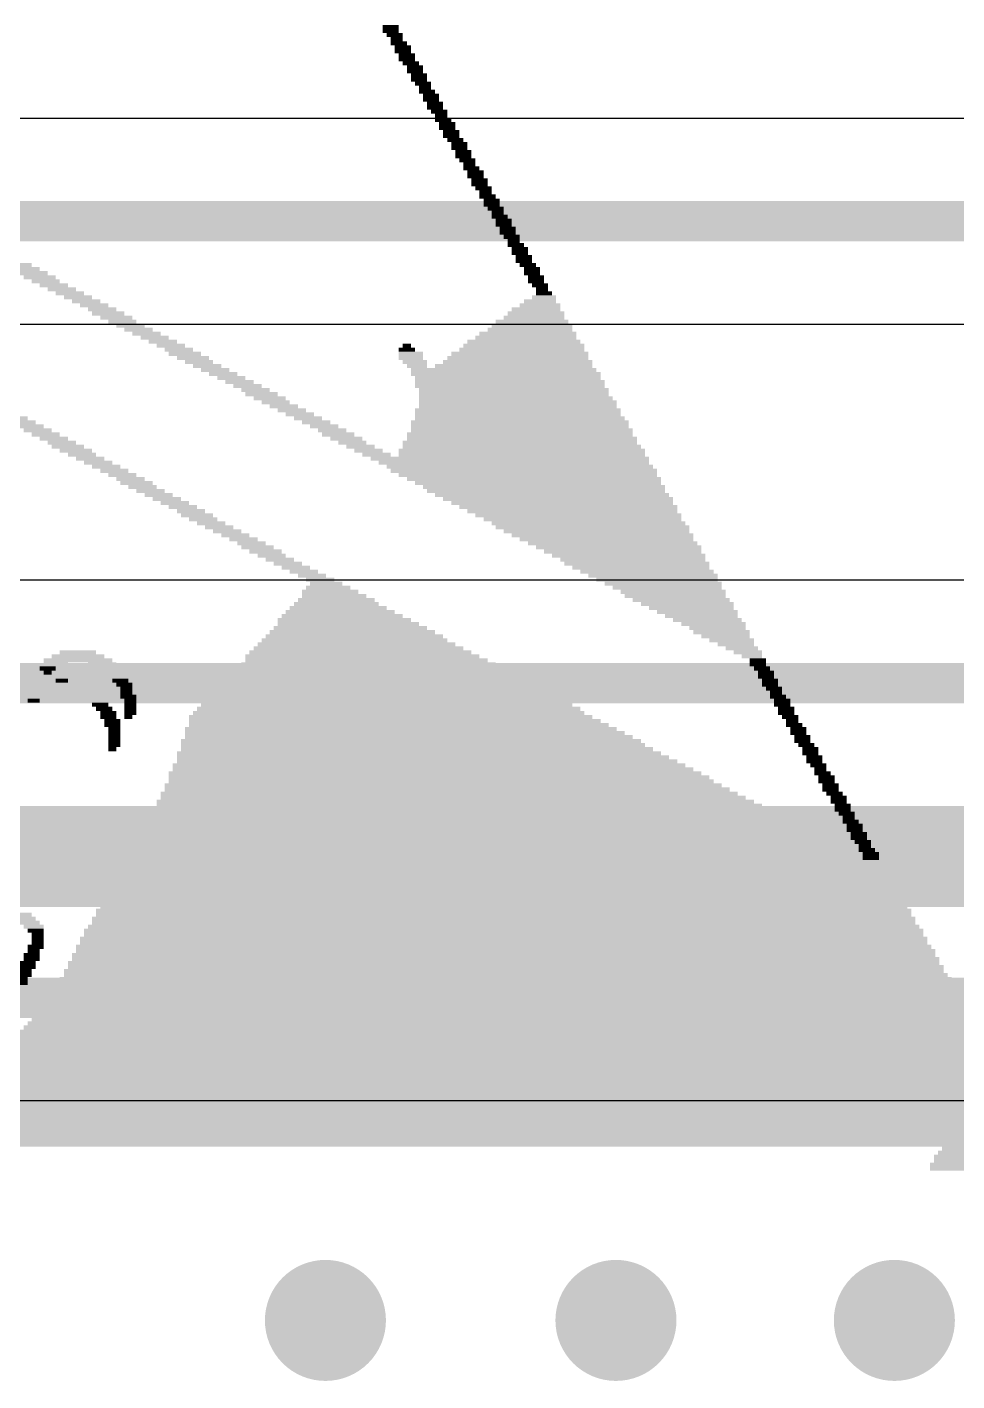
# Model space of a CAD drawing. Extents: x 8 to 204, y 9 to 177.
# Drawn here: x 64.39 to 70.24, y 43.43 to 51.96 of the extents above; entities that cross this region are included whole.
import ezdxf

# ---------------------------------------------------------------- set-up
doc = ezdxf.new("R2010")
doc.units = 0
doc.layers.get('0').update_dxf_attribs({"linetype": 'CONTINUOUS'})
for name, color, linetype in [('BOTTOMLAYER', 5, 'CONTINUOUS'), ('BOTTOMOVERLAY', 54, 'CONTINUOUS'), ('MULTILAYER', 9, 'CONTINUOUS'), ('TOPLAYER', 1, 'CONTINUOUS'), ('TOPOVERLAY', 2, 'CONTINUOUS'), ('VIAHOLELAYER', 16, 'CONTINUOUS')]:
    doc.layers.add(name, color=color, linetype=linetype)

# ---------------------------------------------------------------- blocks, each defined once
blk = doc.blocks.new('ESTATICA_222')
at = {"layer": 'TOPOVERLAY'}
for points in [[(6.3963, -3.7311), (-6.8879, -3.7311), (6.3963, -3.7565), (-6.8879, -3.7565)], [(6.4217, -3.8073), (-6.9387, -3.8073), (6.4217, -3.8327), (-6.9387, -3.8327)], [(6.4471, -3.8327), (-6.9387, -3.8327), (6.4471, -3.8581), (-6.9387, -3.8581)], [(6.3963, -3.7565), (-6.9133, -3.7565), (6.3963, -3.7819), (-6.9133, -3.7819)], [(6.4217, -3.7819), (-6.9133, -3.7819), (6.4217, -3.8073), (-6.9133, -3.8073)], [(6.4979, -3.9089), (-6.9895, -3.9089), (6.4979, -3.9343), (-6.9895, -3.9343)], [(6.4471, -3.8581), (-6.9641, -3.8581), (6.4471, -3.8835), (-6.9641, -3.8835)], [(6.4725, -3.8835), (-6.9641, -3.8835), (6.4725, -3.9089), (-6.9641, -3.9089)], [(6.5233, -3.9851), (-7.0403, -3.9851), (6.5233, -4.0105), (-7.0403, -4.0105)], [(6.4979, -3.9343), (-7.0149, -3.9343), (6.4979, -3.9597), (-7.0149, -3.9597)], [(6.5233, -3.9597), (-7.0149, -3.9597), (6.5233, -3.9851), (-7.0149, -3.9851)], [(6.5233, -4.0105), (-7.0403, -4.0105), (6.5233, -4.0359), (-7.0403, -4.0359)]]:
    blk.add_solid(points, dxfattribs=at)
blk = doc.blocks.new('ESTATICA_B_223')
at = {"layer": 'BOTTOMOVERLAY'}
for points in [[(-7.0403, 4.0105), (6.5233, 4.0105), (-7.0403, 4.0359), (6.5233, 4.0359)], [(-7.0403, 3.9851), (6.5233, 3.9851), (-7.0403, 4.0105), (6.5233, 4.0105)], [(-7.0149, 3.9597), (6.5233, 3.9597), (-7.0149, 3.9851), (6.5233, 3.9851)], [(-7.0149, 3.9343), (6.4979, 3.9343), (-7.0149, 3.9597), (6.4979, 3.9597)], [(-6.9895, 3.9089), (6.4979, 3.9089), (-6.9895, 3.9343), (6.4979, 3.9343)], [(-6.9641, 3.8835), (6.4725, 3.8835), (-6.9641, 3.9089), (6.4725, 3.9089)], [(-6.9641, 3.8581), (6.4471, 3.8581), (-6.9641, 3.8835), (6.4471, 3.8835)], [(-6.9387, 3.8327), (6.4471, 3.8327), (-6.9387, 3.8581), (6.4471, 3.8581)], [(-6.9387, 3.8073), (6.4217, 3.8073), (-6.9387, 3.8327), (6.4217, 3.8327)], [(-6.9133, 3.7819), (6.4217, 3.7819), (-6.9133, 3.8073), (6.4217, 3.8073)], [(-6.9133, 3.7565), (6.3963, 3.7565), (-6.9133, 3.7819), (6.3963, 3.7819)], [(-6.8879, 3.7311), (6.3963, 3.7311), (-6.8879, 3.7565), (6.3963, 3.7565)], [(-6.8625, 3.7057), (6.3709, 3.7057), (-6.8625, 3.7311), (6.3709, 3.7311)], [(-6.8625, 3.6803), (6.3455, 3.6803), (-6.8625, 3.7057), (6.3455, 3.7057)], [(-6.8371, 3.6549), (6.3455, 3.6549), (-6.8371, 3.6803), (6.3455, 3.6803)], [(-6.8371, 3.6295), (6.3201, 3.6295), (-6.8371, 3.6549), (6.3201, 3.6549)], [(-6.8117, 3.6041), (6.3201, 3.6041), (-6.8117, 3.6295), (6.3201, 3.6295)], [(-6.8117, 3.5787), (6.2947, 3.5787), (-6.8117, 3.6041), (6.2947, 3.6041)], [(-6.7863, 3.5533), (6.2947, 3.5533), (-6.7863, 3.5787), (6.2947, 3.5787)], [(-6.7609, 3.5279), (6.2693, 3.5279), (-6.7609, 3.5533), (6.2693, 3.5533)], [(-6.7609, 3.5025), (1.4179, 3.5025), (-6.7609, 3.5279), (1.4179, 3.5279)], [(-6.7355, 3.4771), (1.3925, 3.4771), (-6.7355, 3.5025), (1.3925, 3.5025)], [(-6.7355, 3.4517), (1.3417, 3.4517), (-6.7355, 3.4771), (1.3417, 3.4771)], [(-6.7101, 3.4263), (-0.3347, 3.4263), (-6.7101, 3.4517), (-0.3347, 3.4517)], [(-6.6847, 3.4009), (-0.4109, 3.4009), (-6.6847, 3.4263), (-0.4109, 3.4263)], [(-6.6847, 3.3755), (-0.4617, 3.3755), (-6.6847, 3.4009), (-0.4617, 3.4009)], [(-6.6593, 3.3501), (-0.5125, 3.3501), (-6.6593, 3.3755), (-0.5125, 3.3755)], [(-6.6593, 3.3247), (-0.5633, 3.3247), (-6.6593, 3.3501), (-0.5633, 3.3501)], [(-6.6339, 3.2993), (-0.5887, 3.2993), (-6.6339, 3.3247), (-0.5887, 3.3247)], [(-6.6339, 3.2739), (-0.6141, 3.2739), (-6.6339, 3.2993), (-0.6141, 3.2993)], [(-6.6085, 3.2485), (-0.6395, 3.2485), (-6.6085, 3.2739), (-0.6395, 3.2739)], [(-6.5831, 3.2231), (-0.6649, 3.2231), (-6.5831, 3.2485), (-0.6649, 3.2485)], [(-6.5831, 3.1977), (-0.6903, 3.1977), (-6.5831, 3.2231), (-0.6903, 3.2231)], [(-6.5577, 3.1723), (-0.7157, 3.1723), (-6.5577, 3.1977), (-0.7157, 3.1977)], [(-6.5577, 3.1469), (-0.7411, 3.1469), (-6.5577, 3.1723), (-0.7411, 3.1723)], [(-6.5323, 3.1215), (-0.7411, 3.1215), (-6.5323, 3.1469), (-0.7411, 3.1469)], [(-6.5323, 3.0961), (-0.7665, 3.0961), (-6.5323, 3.1215), (-0.7665, 3.1215)], [(-6.5069, 3.0707), (-0.7919, 3.0707), (-6.5069, 3.0961), (-0.7919, 3.0961)], [(-6.4815, 3.0453), (-0.8173, 3.0453), (-6.4815, 3.0707), (-0.8173, 3.0707)], [(-6.4815, 3.0199), (-0.8173, 3.0199), (-6.4815, 3.0453), (-0.8173, 3.0453)], [(-6.4561, 2.9945), (-0.8427, 2.9945), (-6.4561, 3.0199), (-0.8427, 3.0199)], [(-6.4561, 2.9691), (-0.8427, 2.9691), (-6.4561, 2.9945), (-0.8427, 2.9945)], [(-0.6395, 2.9945), (-0.5379, 2.9945), (-0.6395, 3.0199), (-0.5379, 3.0199)], [(-0.6395, 2.9691), (-0.5379, 2.9691), (-0.6395, 2.9945), (-0.5379, 2.9945)], [(-6.4307, 2.9437), (-0.8681, 2.9437), (-6.4307, 2.9691), (-0.8681, 2.9691)], [(-6.4053, 2.9183), (-0.8681, 2.9183), (-6.4053, 2.9437), (-0.8681, 2.9437)], [(-6.4053, 2.8929), (-0.8935, 2.8929), (-6.4053, 2.9183), (-0.8935, 2.9183)], [(-0.6903, 2.8929), (-0.5887, 2.8929), (-0.6903, 2.9183), (-0.5887, 2.9183)], [(-0.6649, 2.9437), (-0.5633, 2.9437), (-0.6649, 2.9691), (-0.5633, 2.9691)], [(-0.6649, 2.9183), (-0.5887, 2.9183), (-0.6649, 2.9437), (-0.5887, 2.9437)], [(-6.3799, 2.8675), (-0.8935, 2.8675), (-6.3799, 2.8929), (-0.8935, 2.8929)], [(-6.3799, 2.8421), (-0.9189, 2.8421), (-6.3799, 2.8675), (-0.9189, 2.8675)], [(-6.3545, 2.8167), (-0.9189, 2.8167), (-6.3545, 2.8421), (-0.9189, 2.8421)], [(-6.3545, 2.7913), (-0.9443, 2.7913), (-6.3545, 2.8167), (-0.9443, 2.8167)], [(-0.7157, 2.8421), (-0.6141, 2.8421), (-0.7157, 2.8675), (-0.6141, 2.8675)], [(-0.7157, 2.8167), (-0.6141, 2.8167), (-0.7157, 2.8421), (-0.6141, 2.8421)], [(-0.7157, 2.7913), (-0.6395, 2.7913), (-0.7157, 2.8167), (-0.6395, 2.8167)], [(-0.6903, 2.8675), (-0.5887, 2.8675), (-0.6903, 2.8929), (-0.5887, 2.8929)], [(-6.3291, 2.7659), (-0.9443, 2.7659), (-6.3291, 2.7913), (-0.9443, 2.7913)], [(-6.3037, 2.7405), (-0.9697, 2.7405), (-6.3037, 2.7659), (-0.9697, 2.7659)], [(-6.3037, 2.7151), (-0.9697, 2.7151), (-6.3037, 2.7405), (-0.9697, 2.7405)], [(-0.7411, 2.7659), (-0.6395, 2.7659), (-0.7411, 2.7913), (-0.6395, 2.7913)], [(-0.7411, 2.7405), (-0.6649, 2.7405), (-0.7411, 2.7659), (-0.6649, 2.7659)], [(-0.7411, 2.7151), (-0.6649, 2.7151), (-0.7411, 2.7405), (-0.6649, 2.7405)], [(-6.2783, 2.6897), (-0.9951, 2.6897), (-6.2783, 2.7151), (-0.9951, 2.7151)], [(-6.2783, 2.6643), (-0.9951, 2.6643), (-6.2783, 2.6897), (-0.9951, 2.6897)], [(-6.2529, 2.6389), (-1.0205, 2.6389), (-6.2529, 2.6643), (-1.0205, 2.6643)], [(-0.7411, 2.6897), (-0.6649, 2.6897), (-0.7411, 2.7151), (-0.6649, 2.7151)], [(-0.7411, 2.6643), (-0.6395, 2.6643), (-0.7411, 2.6897), (-0.6395, 2.6897)], [(-0.7411, 2.6389), (-0.6141, 2.6389), (-0.7411, 2.6643), (-0.6141, 2.6643)], [(-6.2275, 2.6135), (-1.0459, 2.6135), (-6.2275, 2.6389), (-1.0459, 2.6389)], [(-6.2275, 2.5881), (-1.0459, 2.5881), (-6.2275, 2.6135), (-1.0459, 2.6135)], [(-6.2021, 2.5627), (-1.0713, 2.5627), (-6.2021, 2.5881), (-1.0713, 2.5881)], [(-6.2021, 2.5373), (-1.0713, 2.5373), (-6.2021, 2.5627), (-1.0713, 2.5627)], [(-0.7157, 2.6135), (-0.5887, 2.6135), (-0.7157, 2.6389), (-0.5887, 2.6389)], [(-0.6903, 2.5881), (-0.5379, 2.5881), (-0.6903, 2.6135), (-0.5379, 2.6135)], [(-0.6649, 2.5627), (-0.5125, 2.5627), (-0.6649, 2.5881), (-0.5125, 2.5881)], [(-6.1767, 2.5119), (-1.0967, 2.5119), (-6.1767, 2.5373), (-1.0967, 2.5373)], [(-6.1767, 2.4865), (-1.1221, 2.4865), (-6.1767, 2.5119), (-1.1221, 2.5119)], [(-6.1513, 2.4611), (-1.1221, 2.4611), (-6.1513, 2.4865), (-1.1221, 2.4865)], [(-6.1259, 2.4357), (-1.1475, 2.4357), (-6.1259, 2.4611), (-1.1475, 2.4611)], [(-6.1259, 2.4103), (-1.1475, 2.4103), (-6.1259, 2.4357), (-1.1475, 2.4357)], [(-6.1005, 2.3849), (-1.1729, 2.3849), (-6.1005, 2.4103), (-1.1729, 2.4103)], [(-6.1005, 2.3595), (-1.1983, 2.3595), (-6.1005, 2.3849), (-1.1983, 2.3849)], [(-6.0751, 2.3341), (-1.1983, 2.3341), (-6.0751, 2.3595), (-1.1983, 2.3595)], [(-6.0751, 2.3087), (-1.2237, 2.3087), (-6.0751, 2.3341), (-1.2237, 2.3341)], [(-6.0497, 2.2833), (-1.2237, 2.2833), (-6.0497, 2.3087), (-1.2237, 2.3087)], [(-6.0243, 2.2579), (-1.2491, 2.2579), (-6.0243, 2.2833), (-1.2491, 2.2833)], [(-6.0243, 2.2325), (-1.2745, 2.2325), (-6.0243, 2.2579), (-1.2745, 2.2579)], [(-5.9989, 2.2071), (-5.8973, 2.2071), (-5.9989, 2.2325), (-5.8973, 2.2325)], [(-5.8719, 2.2071), (-1.2745, 2.2071), (-5.8719, 2.2325), (-1.2745, 2.2325)], [(-5.9989, 2.1817), (-5.8973, 2.1817), (-5.9989, 2.2071), (-5.8973, 2.2071)], [(-5.9735, 2.1563), (-5.8719, 2.1563), (-5.9735, 2.1817), (-5.8719, 2.1817)], [(-5.9481, 2.1309), (-5.8719, 2.1309), (-5.9481, 2.1563), (-5.8719, 2.1563)], [(-5.8211, 2.1817), (-1.2999, 2.1817), (-5.8211, 2.2071), (-1.2999, 2.2071)], [(-5.7957, 2.1563), (-1.2999, 2.1563), (-5.7957, 2.1817), (-1.2999, 2.1817)], [(-5.7449, 2.1309), (-1.3253, 2.1309), (-5.7449, 2.1563), (-1.3253, 2.1563)], [(-5.9481, 2.1055), (-5.8465, 2.1055), (-5.9481, 2.1309), (-5.8465, 2.1309)], [(-5.9227, 2.0801), (-5.8211, 2.0801), (-5.9227, 2.1055), (-5.8211, 2.1055)], [(-5.9227, 2.0547), (-5.8211, 2.0547), (-5.9227, 2.0801), (-5.8211, 2.0801)], [(-5.8973, 2.0293), (-5.7957, 2.0293), (-5.8973, 2.0547), (-5.7957, 2.0547)], [(-5.6941, 2.1055), (-1.3253, 2.1055), (-5.6941, 2.1309), (-1.3253, 2.1309)], [(-5.6433, 2.0801), (-1.3507, 2.0801), (-5.6433, 2.1055), (-1.3507, 2.1055)], [(-5.5925, 2.0547), (-1.3507, 2.0547), (-5.5925, 2.0801), (-1.3507, 2.0801)], [(-5.5417, 2.0293), (-1.3761, 2.0293), (-5.5417, 2.0547), (-1.3761, 2.0547)], [(-5.8973, 2.0039), (-5.7957, 2.0039), (-5.8973, 2.0293), (-5.7957, 2.0293)], [(-5.8719, 1.9785), (-5.7703, 1.9785), (-5.8719, 2.0039), (-5.7703, 2.0039)], [(-5.8465, 1.9531), (-5.7703, 1.9531), (-5.8465, 1.9785), (-5.7703, 1.9785)], [(-5.4909, 2.0039), (-1.3761, 2.0039), (-5.4909, 2.0293), (-1.3761, 2.0293)], [(-5.4401, 1.9785), (-1.4015, 1.9785), (-5.4401, 2.0039), (-1.4015, 2.0039)], [(-5.3893, 1.9531), (-1.4015, 1.9531), (-5.3893, 1.9785), (-1.4015, 1.9785)], [(-5.8465, 1.9277), (-5.7449, 1.9277), (-5.8465, 1.9531), (-5.7449, 1.9531)], [(-5.8211, 1.9023), (-5.7195, 1.9023), (-5.8211, 1.9277), (-5.7195, 1.9277)], [(-5.8211, 1.8769), (-5.7195, 1.8769), (-5.8211, 1.9023), (-5.7195, 1.9023)], [(-5.7957, 1.8515), (-5.6941, 1.8515), (-5.7957, 1.8769), (-5.6941, 1.8769)], [(-5.3639, 1.9277), (-1.4269, 1.9277), (-5.3639, 1.9531), (-1.4269, 1.9531)], [(-5.3131, 1.9023), (-1.4269, 1.9023), (-5.3131, 1.9277), (-1.4269, 1.9277)], [(-5.2623, 1.8769), (-1.4523, 1.8769), (-5.2623, 1.9023), (-1.4523, 1.9023)], [(-5.2115, 1.8515), (-1.4523, 1.8515), (-5.2115, 1.8769), (-1.4523, 1.8769)], [(-5.7957, 1.8261), (-5.6941, 1.8261), (-5.7957, 1.8515), (-5.6941, 1.8515)], [(-5.7703, 1.8007), (-5.6687, 1.8007), (-5.7703, 1.8261), (-5.6687, 1.8261)], [(-5.7449, 1.7753), (-5.6433, 1.7753), (-5.7449, 1.8007), (-5.6433, 1.8007)], [(-5.1607, 1.8261), (-1.4777, 1.8261), (-5.1607, 1.8515), (-1.4777, 1.8515)], [(-5.1099, 1.8007), (-1.4777, 1.8007), (-5.1099, 1.8261), (-1.4777, 1.8261)], [(-5.0591, 1.7753), (-1.5031, 1.7753), (-5.0591, 1.8007), (-1.5031, 1.8007)], [(-5.7449, 1.7499), (-5.6433, 1.7499), (-5.7449, 1.7753), (-5.6433, 1.7753)], [(-5.7195, 1.7245), (-5.6179, 1.7245), (-5.7195, 1.7499), (-5.6179, 1.7499)], [(-5.7195, 1.6991), (-5.6179, 1.6991), (-5.7195, 1.7245), (-5.6179, 1.7245)], [(-5.0083, 1.7499), (-1.5031, 1.7499), (-5.0083, 1.7753), (-1.5031, 1.7753)], [(-4.9575, 1.7245), (-1.5285, 1.7245), (-4.9575, 1.7499), (-1.5285, 1.7499)], [(-4.9321, 1.6991), (-1.5285, 1.6991), (-4.9321, 1.7245), (-1.5285, 1.7245)], [(-5.6941, 1.6737), (-5.5925, 1.6737), (-5.6941, 1.6991), (-5.5925, 1.6991)], [(-5.6687, 1.6483), (-5.5925, 1.6483), (-5.6687, 1.6737), (-5.5925, 1.6737)], [(-5.6687, 1.6229), (-5.5671, 1.6229), (-5.6687, 1.6483), (-5.5671, 1.6483)], [(-5.6433, 1.5975), (-5.5417, 1.5975), (-5.6433, 1.6229), (-5.5417, 1.6229)], [(-4.8813, 1.6737), (-1.5285, 1.6737), (-4.8813, 1.6991), (-1.5285, 1.6991)], [(-4.8305, 1.6483), (-1.5539, 1.6483), (-4.8305, 1.6737), (-1.5539, 1.6737)], [(-4.7797, 1.6229), (-1.5539, 1.6229), (-4.7797, 1.6483), (-1.5539, 1.6483)], [(-4.7289, 1.5975), (-1.5793, 1.5975), (-4.7289, 1.6229), (-1.5793, 1.6229)], [(-5.6433, 1.5721), (-5.5417, 1.5721), (-5.6433, 1.5975), (-5.5417, 1.5975)], [(-5.6179, 1.5467), (-5.5163, 1.5467), (-5.6179, 1.5721), (-5.5163, 1.5721)], [(-5.6179, 1.5213), (-5.5163, 1.5213), (-5.6179, 1.5467), (-5.5163, 1.5467)], [(-4.6781, 1.5721), (-1.5793, 1.5721), (-4.6781, 1.5975), (-1.5793, 1.5975)], [(-4.6273, 1.5467), (-1.5793, 1.5467), (-4.6273, 1.5721), (-1.5793, 1.5721)], [(-4.5765, 1.5213), (-1.6047, 1.5213), (-4.5765, 1.5467), (-1.6047, 1.5467)], [(-1.1983, 1.5213), (-1.1475, 1.5213), (-1.1983, 1.5467), (-1.1475, 1.5467)], [(-5.5925, 1.4959), (-5.4909, 1.4959), (-5.5925, 1.5213), (-5.4909, 1.5213)], [(-5.5671, 1.4705), (-5.4655, 1.4705), (-5.5671, 1.4959), (-5.4655, 1.4959)], [(-5.5671, 1.4451), (-5.4655, 1.4451), (-5.5671, 1.4705), (-5.4655, 1.4705)], [(-4.5257, 1.4959), (-1.6047, 1.4959), (-4.5257, 1.5213), (-1.6047, 1.5213)], [(-4.5003, 1.4705), (-1.6047, 1.4705), (-4.5003, 1.4959), (-1.6047, 1.4959)], [(-4.4495, 1.4451), (-1.6301, 1.4451), (-4.4495, 1.4705), (-1.6301, 1.4705)], [(-1.2237, 1.4959), (-1.1475, 1.4959), (-1.2237, 1.5213), (-1.1475, 1.5213)], [(-1.2237, 1.4705), (-1.1475, 1.4705), (-1.2237, 1.4959), (-1.1475, 1.4959)], [(-1.2237, 1.4451), (-1.1475, 1.4451), (-1.2237, 1.4705), (-1.1475, 1.4705)], [(-5.5417, 1.4197), (-5.4401, 1.4197), (-5.5417, 1.4451), (-5.4401, 1.4451)], [(-5.5417, 1.3943), (-5.4401, 1.3943), (-5.5417, 1.4197), (-5.4401, 1.4197)], [(-5.5163, 1.3689), (-5.4147, 1.3689), (-5.5163, 1.3943), (-5.4147, 1.3943)], [(-5.4909, 1.3435), (-5.4147, 1.3435), (-5.4909, 1.3689), (-5.4147, 1.3689)], [(-4.3987, 1.4197), (-1.6301, 1.4197), (-4.3987, 1.4451), (-1.6301, 1.4451)], [(-4.3479, 1.3943), (-1.6301, 1.3943), (-4.3479, 1.4197), (-1.6301, 1.4197)], [(-4.2971, 1.3689), (-1.6555, 1.3689), (-4.2971, 1.3943), (-1.6555, 1.3943)], [(-4.2463, 1.3435), (-1.6555, 1.3435), (-4.2463, 1.3689), (-1.6555, 1.3689)], [(-1.2237, 1.4197), (-1.1475, 1.4197), (-1.2237, 1.4451), (-1.1475, 1.4451)], [(-1.2237, 1.3943), (-1.1475, 1.3943), (-1.2237, 1.4197), (-1.1475, 1.4197)], [(-1.2237, 1.3689), (-1.1221, 1.3689), (-1.2237, 1.3943), (-1.1221, 1.3943)], [(-1.2237, 1.3435), (-1.1221, 1.3435), (-1.2237, 1.3689), (-1.1221, 1.3689)], [(-5.4909, 1.3181), (-5.3893, 1.3181), (-5.4909, 1.3435), (-5.3893, 1.3435)], [(-5.4655, 1.2927), (-5.3639, 1.2927), (-5.4655, 1.3181), (-5.3639, 1.3181)], [(-5.4655, 1.2673), (-5.3639, 1.2673), (-5.4655, 1.2927), (-5.3639, 1.2927)], [(-4.1955, 1.3181), (-1.6555, 1.3181), (-4.1955, 1.3435), (-1.6555, 1.3435)], [(-4.1447, 1.2927), (-1.6809, 1.2927), (-4.1447, 1.3181), (-1.6809, 1.3181)], [(-4.1193, 1.2673), (-1.7063, 1.2673), (-4.1193, 1.2927), (-1.7063, 1.2927)], [(-1.3253, 1.2927), (-1.2491, 1.2927), (-1.3253, 1.3181), (-1.2491, 1.3181)], [(-1.3253, 1.2673), (-1.2491, 1.2673), (-1.3253, 1.2927), (-1.2491, 1.2927)], [(-1.2999, 1.3181), (-1.2491, 1.3181), (-1.2999, 1.3435), (-1.2491, 1.3435)], [(-1.1983, 1.3181), (-1.0967, 1.3181), (-1.1983, 1.3435), (-1.0967, 1.3435)], [(-1.1983, 1.2927), (-1.0967, 1.2927), (-1.1983, 1.3181), (-1.0967, 1.3181)], [(-1.1729, 1.2673), (-1.0713, 1.2673), (-1.1729, 1.2927), (-1.0713, 1.2927)], [(-5.4401, 1.2419), (-5.3385, 1.2419), (-5.4401, 1.2673), (-5.3385, 1.2673)], [(-5.4401, 1.2165), (-5.3385, 1.2165), (-5.4401, 1.2419), (-5.3385, 1.2419)], [(-5.4147, 1.1911), (-5.3131, 1.1911), (-5.4147, 1.2165), (-5.3131, 1.2165)], [(-4.0685, 1.2419), (-1.7317, 1.2419), (-4.0685, 1.2673), (-1.7317, 1.2673)], [(-4.0177, 1.2165), (-1.7571, 1.2165), (-4.0177, 1.2419), (-1.7571, 1.2419)], [(-3.9669, 1.1911), (-1.7825, 1.1911), (-3.9669, 1.2165), (-1.7825, 1.2165)], [(-1.3253, 1.2419), (-1.2491, 1.2419), (-1.3253, 1.2673), (-1.2491, 1.2673)], [(-1.3253, 1.2165), (-1.2491, 1.2165), (-1.3253, 1.2419), (-1.2491, 1.2419)], [(-1.3253, 1.1911), (-1.2237, 1.1911), (-1.3253, 1.2165), (-1.2237, 1.2165)], [(-1.1475, 1.2419), (-1.0459, 1.2419), (-1.1475, 1.2673), (-1.0459, 1.2673)], [(-1.1475, 1.2165), (-0.9951, 1.2165), (-1.1475, 1.2419), (-0.9951, 1.2419)], [(-1.1221, 1.1911), (-0.9697, 1.1911), (-1.1221, 1.2165), (-0.9697, 1.2165)], [(-0.7665, 1.1911), (-0.6395, 1.1911), (-0.7665, 1.2165), (-0.6395, 1.2165)], [(-0.7157, 1.2165), (-0.6395, 1.2165), (-0.7157, 1.2419), (-0.6395, 1.2419)], [(-5.3893, 1.1657), (-5.3131, 1.1657), (-5.3893, 1.1911), (-5.3131, 1.1911)], [(-5.3893, 1.1403), (-5.2877, 1.1403), (-5.3893, 1.1657), (-5.2877, 1.1657)], [(-5.3639, 1.1149), (-5.2623, 1.1149), (-5.3639, 1.1403), (-5.2623, 1.1403)], [(-5.3639, 1.0895), (-5.2623, 1.0895), (-5.3639, 1.1149), (-5.2623, 1.1149)], [(-3.9161, 1.1657), (-1.8079, 1.1657), (-3.9161, 1.1911), (-1.8079, 1.1911)], [(-3.8653, 1.1403), (-1.8333, 1.1403), (-3.8653, 1.1657), (-1.8333, 1.1657)], [(-3.8145, 1.1149), (-1.8587, 1.1149), (-3.8145, 1.1403), (-1.8587, 1.1403)], [(-3.7637, 1.0895), (-1.8841, 1.0895), (-3.7637, 1.1149), (-1.8841, 1.1149)], [(-1.2999, 1.1657), (-1.2237, 1.1657), (-1.2999, 1.1911), (-1.2237, 1.1911)], [(-1.2999, 1.1403), (-1.2237, 1.1403), (-1.2999, 1.1657), (-1.2237, 1.1657)], [(-1.2999, 1.1149), (-1.1983, 1.1149), (-1.2999, 1.1403), (-1.1983, 1.1403)], [(-1.2745, 1.0895), (-1.1729, 1.0895), (-1.2745, 1.1149), (-1.1729, 1.1149)], [(-1.0713, 1.1657), (-0.6395, 1.1657), (-1.0713, 1.1911), (-0.6395, 1.1911)], [(-1.0459, 1.1403), (-0.6649, 1.1403), (-1.0459, 1.1657), (-0.6649, 1.1657)], [(-0.9951, 1.1149), (-0.7157, 1.1149), (-0.9951, 1.1403), (-0.7157, 1.1403)], [(-0.8935, 1.0895), (-0.8173, 1.0895), (-0.8935, 1.1149), (-0.8173, 1.1149)], [(-5.3385, 1.0641), (-5.2369, 1.0641), (-5.3385, 1.0895), (-5.2369, 1.0895)], [(-5.3385, 1.0387), (-5.2369, 1.0387), (-5.3385, 1.0641), (-5.2369, 1.0641)], [(-5.3131, 1.0133), (-5.2115, 1.0133), (-5.3131, 1.0387), (-5.2115, 1.0387)], [(-3.7129, 1.0641), (-1.9095, 1.0641), (-3.7129, 1.0895), (-1.9095, 1.0895)], [(-3.6875, 1.0387), (-1.9349, 1.0387), (-3.6875, 1.0641), (-1.9349, 1.0641)], [(-3.6367, 1.0133), (-1.9603, 1.0133), (-3.6367, 1.0387), (-1.9603, 1.0387)], [(-1.2745, 1.0641), (-1.1475, 1.0641), (-1.2745, 1.0895), (-1.1475, 1.0895)], [(-1.2491, 1.0387), (-1.1221, 1.0387), (-1.2491, 1.0641), (-1.1221, 1.0641)], [(-1.2237, 1.0133), (-1.0967, 1.0133), (-1.2237, 1.0387), (-1.0967, 1.0387)], [(-0.8173, 1.0133), (-0.7157, 1.0133), (-0.8173, 1.0387), (-0.7157, 1.0387)], [(-0.7919, 1.0387), (-0.7411, 1.0387), (-0.7919, 1.0641), (-0.7411, 1.0641)], [(-5.2877, 0.9879), (-5.1861, 0.9879), (-5.2877, 1.0133), (-5.1861, 1.0133)], [(-5.2877, 0.9625), (-5.1861, 0.9625), (-5.2877, 0.9879), (-5.1861, 0.9879)], [(-5.2623, 0.9371), (-5.1353, 0.9371), (-5.2623, 0.9625), (-5.1353, 0.9625)], [(-3.5859, 0.9879), (-1.9857, 0.9879), (-3.5859, 1.0133), (-1.9857, 1.0133)], [(-3.5351, 0.9625), (-2.0111, 0.9625), (-3.5351, 0.9879), (-2.0111, 0.9879)], [(-3.4843, 0.9371), (-2.0111, 0.9371), (-3.4843, 0.9625), (-2.0111, 0.9625)], [(-1.1983, 0.9879), (-1.0205, 0.9879), (-1.1983, 1.0133), (-1.0205, 1.0133)], [(-1.1729, 0.9625), (-0.7411, 0.9625), (-1.1729, 0.9879), (-0.7411, 0.9879)], [(-1.1221, 0.9371), (-0.7919, 0.9371), (-1.1221, 0.9625), (-0.7919, 0.9625)], [(-0.8935, 0.9879), (-0.7411, 0.9879), (-0.8935, 1.0133), (-0.7411, 1.0133)], [(-5.2623, 0.9117), (-5.0845, 0.9117), (-5.2623, 0.9371), (-5.0845, 0.9371)], [(-5.2369, 0.8863), (-5.0337, 0.8863), (-5.2369, 0.9117), (-5.0337, 0.9117)], [(-5.2115, 0.8609), (-4.9829, 0.8609), (-5.2115, 0.8863), (-4.9829, 0.8863)], [(-5.2115, 0.8355), (-4.9321, 0.8355), (-5.2115, 0.8609), (-4.9321, 0.8609)], [(-3.4335, 0.9117), (-2.0365, 0.9117), (-3.4335, 0.9371), (-2.0365, 0.9371)], [(-3.3827, 0.8863), (-2.0619, 0.8863), (-3.3827, 0.9117), (-2.0619, 0.9117)], [(-3.3319, 0.8609), (-2.0873, 0.8609), (-3.3319, 0.8863), (-2.0873, 0.8863)], [(-3.2811, 0.8355), (-2.1127, 0.8355), (-3.2811, 0.8609), (-2.1127, 0.8609)], [(-1.0713, 0.9117), (-0.8427, 0.9117), (-1.0713, 0.9371), (-0.8427, 0.9371)], [(-5.1861, 0.8101), (-4.8813, 0.8101), (-5.1861, 0.8355), (-4.8813, 0.8355)], [(-5.1861, 0.7847), (-4.8305, 0.7847), (-5.1861, 0.8101), (-4.8305, 0.8101)], [(-5.1607, 0.7593), (-4.8051, 0.7593), (-5.1607, 0.7847), (-4.8051, 0.7847)], [(-3.2557, 0.8101), (-2.1381, 0.8101), (-3.2557, 0.8355), (-2.1381, 0.8355)], [(-3.2049, 0.7847), (-2.1635, 0.7847), (-3.2049, 0.8101), (-2.1635, 0.8101)], [(-3.1541, 0.7593), (-2.1889, 0.7593), (-3.1541, 0.7847), (-2.1889, 0.7847)], [(-5.1607, 0.7339), (-4.7543, 0.7339), (-5.1607, 0.7593), (-4.7543, 0.7593)], [(-5.1353, 0.7085), (-4.7035, 0.7085), (-5.1353, 0.7339), (-4.7035, 0.7339)], [(-5.1099, 0.6831), (-4.6527, 0.6831), (-5.1099, 0.7085), (-4.6527, 0.7085)], [(-5.1099, 0.6577), (-4.6019, 0.6577), (-5.1099, 0.6831), (-4.6019, 0.6831)], [(-3.1033, 0.7339), (-2.2143, 0.7339), (-3.1033, 0.7593), (-2.2143, 0.7593)], [(-3.0525, 0.7085), (-2.2143, 0.7085), (-3.0525, 0.7339), (-2.2143, 0.7339)], [(-3.0017, 0.6831), (-2.2397, 0.6831), (-3.0017, 0.7085), (-2.2397, 0.7085)], [(-2.9509, 0.6577), (-2.2651, 0.6577), (-2.9509, 0.6831), (-2.2651, 0.6831)], [(-5.0845, 0.6323), (-4.5511, 0.6323), (-5.0845, 0.6577), (-4.5511, 0.6577)], [(-5.0845, 0.6069), (-4.5003, 0.6069), (-5.0845, 0.6323), (-4.5003, 0.6323)], [(-5.0591, 0.5815), (-4.4495, 0.5815), (-5.0591, 0.6069), (-4.4495, 0.6069)], [(-2.9001, 0.6323), (-2.2905, 0.6323), (-2.9001, 0.6577), (-2.2905, 0.6577)], [(-2.8493, 0.6069), (-2.3159, 0.6069), (-2.8493, 0.6323), (-2.3159, 0.6323)], [(-2.8239, 0.5815), (-2.3413, 0.5815), (-2.8239, 0.6069), (-2.3413, 0.6069)], [(-5.0337, 0.5561), (-4.3987, 0.5561), (-5.0337, 0.5815), (-4.3987, 0.5815)], [(-5.0337, 0.5307), (-4.3733, 0.5307), (-5.0337, 0.5561), (-4.3733, 0.5561)], [(-5.0083, 0.5053), (-4.3225, 0.5053), (-5.0083, 0.5307), (-4.3225, 0.5307)], [(-2.7731, 0.5561), (-2.3667, 0.5561), (-2.7731, 0.5815), (-2.3667, 0.5815)], [(-2.7223, 0.5307), (-2.3667, 0.5307), (-2.7223, 0.5561), (-2.3667, 0.5561)], [(-2.6715, 0.5053), (-2.3921, 0.5053), (-2.6715, 0.5307), (-2.3921, 0.5307)], [(-5.0083, 0.4799), (-4.2717, 0.4799), (-5.0083, 0.5053), (-4.2717, 0.5053)], [(-4.9829, 0.4545), (-4.2209, 0.4545), (-4.9829, 0.4799), (-4.2209, 0.4799)], [(-4.9829, 0.4291), (-4.1701, 0.4291), (-4.9829, 0.4545), (-4.1701, 0.4545)], [(-4.9575, 0.4037), (-4.1193, 0.4037), (-4.9575, 0.4291), (-4.1193, 0.4291)], [(-2.6207, 0.4799), (-2.4175, 0.4799), (-2.6207, 0.5053), (-2.4175, 0.5053)], [(-2.5699, 0.4545), (-2.3921, 0.4545), (-2.5699, 0.4799), (-2.3921, 0.4799)], [(-2.5191, 0.4291), (-2.3413, 0.4291), (-2.5191, 0.4545), (-2.3413, 0.4545)], [(-2.4683, 0.4037), (-2.2905, 0.4037), (-2.4683, 0.4291), (-2.2905, 0.4291)], [(-4.9321, 0.3783), (-4.0685, 0.3783), (-4.9321, 0.4037), (-4.0685, 0.4037)], [(-4.9321, 0.3529), (-4.0177, 0.3529), (-4.9321, 0.3783), (-4.0177, 0.3783)], [(-4.9067, 0.3275), (-3.9923, 0.3275), (-4.9067, 0.3529), (-3.9923, 0.3529)], [(-2.4175, 0.3783), (-2.2397, 0.3783), (-2.4175, 0.4037), (-2.2397, 0.4037)], [(-2.3667, 0.3529), (-2.1889, 0.3529), (-2.3667, 0.3783), (-2.1889, 0.3783)], [(-2.3159, 0.3275), (-2.1381, 0.3275), (-2.3159, 0.3529), (-2.1381, 0.3529)], [(-4.9067, 0.3021), (-3.9415, 0.3021), (-4.9067, 0.3275), (-3.9415, 0.3275)], [(-4.8813, 0.2767), (-3.8907, 0.2767), (-4.8813, 0.3021), (-3.8907, 0.3021)], [(-4.8813, 0.2513), (-3.8399, 0.2513), (-4.8813, 0.2767), (-3.8399, 0.2767)], [(-2.2651, 0.3021), (-2.0873, 0.3021), (-2.2651, 0.3275), (-2.0873, 0.3275)], [(-2.2397, 0.2767), (-2.0365, 0.2767), (-2.2397, 0.3021), (-2.0365, 0.3021)], [(-2.1889, 0.2513), (-1.9857, 0.2513), (-2.1889, 0.2767), (-1.9857, 0.2767)], [(-4.8559, 0.2259), (-3.7891, 0.2259), (-4.8559, 0.2513), (-3.7891, 0.2513)], [(-4.8305, 0.2005), (-3.7383, 0.2005), (-4.8305, 0.2259), (-3.7383, 0.2259)], [(-4.8305, 0.1751), (-3.6875, 0.1751), (-4.8305, 0.2005), (-3.6875, 0.2005)], [(-4.8051, 0.1497), (-3.6367, 0.1497), (-4.8051, 0.1751), (-3.6367, 0.1751)], [(-2.1381, 0.2259), (-1.9603, 0.2259), (-2.1381, 0.2513), (-1.9603, 0.2513)], [(-2.0873, 0.2005), (-1.9095, 0.2005), (-2.0873, 0.2259), (-1.9095, 0.2259)], [(-2.0365, 0.1751), (-1.8587, 0.1751), (-2.0365, 0.2005), (-1.8587, 0.2005)], [(-1.9857, 0.1497), (-1.8079, 0.1497), (-1.9857, 0.1751), (-1.8079, 0.1751)], [(-4.8051, 0.1243), (-3.5859, 0.1243), (-4.8051, 0.1497), (-3.5859, 0.1497)], [(-4.7797, 0.0989), (-3.5605, 0.0989), (-4.7797, 0.1243), (-3.5605, 0.1243)], [(-4.7543, 0.0735), (-3.5097, 0.0735), (-4.7543, 0.0989), (-3.5097, 0.0989)], [(-1.9349, 0.1243), (-1.7571, 0.1243), (-1.9349, 0.1497), (-1.7571, 0.1497)], [(-1.8841, 0.0989), (-1.7063, 0.0989), (-1.8841, 0.1243), (-1.7063, 0.1243)], [(-1.8333, 0.0735), (-1.6555, 0.0735), (-1.8333, 0.0989), (-1.6555, 0.0989)], [(-4.7543, 0.0481), (-3.4589, 0.0481), (-4.7543, 0.0735), (-3.4589, 0.0735)], [(-4.7289, 0.0227), (-3.4081, 0.0227), (-4.7289, 0.0481), (-3.4081, 0.0481)], [(-4.7289, -0.0027), (-3.3573, -0.0027), (-4.7289, 0.0227), (-3.3573, 0.0227)], [(-1.8079, 0.0481), (-1.6047, 0.0481), (-1.8079, 0.0735), (-1.6047, 0.0735)], [(-1.7571, 0.0227), (-1.5793, 0.0227), (-1.7571, 0.0481), (-1.5793, 0.0481)], [(-1.7063, -0.0027), (-1.5285, -0.0027), (-1.7063, 0.0227), (-1.5285, 0.0227)], [(-4.7035, -0.0281), (-3.3065, -0.0281), (-4.7035, -0.0027), (-3.3065, -0.0027)], [(-4.7035, -0.0535), (-3.2557, -0.0535), (-4.7035, -0.0281), (-3.2557, -0.0281)], [(-4.6781, -0.0789), (-3.2049, -0.0789), (-4.6781, -0.0535), (-3.2049, -0.0535)], [(-4.6527, -0.1043), (-3.1541, -0.1043), (-4.6527, -0.0789), (-3.1541, -0.0789)], [(-1.6555, -0.0281), (-1.4777, -0.0281), (-1.6555, -0.0027), (-1.4777, -0.0027)], [(-1.6047, -0.0535), (-1.4269, -0.0535), (-1.6047, -0.0281), (-1.4269, -0.0281)], [(-1.5539, -0.0789), (-1.3761, -0.0789), (-1.5539, -0.0535), (-1.3761, -0.0535)], [(-1.5031, -0.1043), (-1.3253, -0.1043), (-1.5031, -0.0789), (-1.3253, -0.0789)], [(-4.6527, -0.1297), (-3.1287, -0.1297), (-4.6527, -0.1043), (-3.1287, -0.1043)], [(-4.6273, -0.1551), (-3.0779, -0.1551), (-4.6273, -0.1297), (-3.0779, -0.1297)], [(-4.6273, -0.1805), (-3.0271, -0.1805), (-4.6273, -0.1551), (-3.0271, -0.1551)], [(-1.4523, -0.1297), (-1.2745, -0.1297), (-1.4523, -0.1043), (-1.2745, -0.1043)], [(-1.4269, -0.1551), (-1.2237, -0.1551), (-1.4269, -0.1297), (-1.2237, -0.1297)], [(-1.3761, -0.1805), (-1.1983, -0.1805), (-1.3761, -0.1551), (-1.1983, -0.1551)], [(-4.6019, -0.2059), (-2.9763, -0.2059), (-4.6019, -0.1805), (-2.9763, -0.1805)], [(-4.6019, -0.2313), (-2.9255, -0.2313), (-4.6019, -0.2059), (-2.9255, -0.2059)], [(-4.5765, -0.2567), (-2.9001, -0.2567), (-4.5765, -0.2313), (-2.9001, -0.2313)], [(-1.3253, -0.2059), (-1.1475, -0.2059), (-1.3253, -0.1805), (-1.1475, -0.1805)], [(-1.2745, -0.2313), (-1.0967, -0.2313), (-1.2745, -0.2059), (-1.0967, -0.2059)], [(-1.2237, -0.2567), (-1.0459, -0.2567), (-1.2237, -0.2313), (-1.0459, -0.2313)], [(-4.5511, -0.2821), (-2.8493, -0.2821), (-4.5511, -0.2567), (-2.8493, -0.2567)], [(-4.5511, -0.3075), (-2.7985, -0.3075), (-4.5511, -0.2821), (-2.7985, -0.2821)], [(-4.5257, -0.3329), (-2.9763, -0.3329), (-4.5257, -0.3075), (-2.9763, -0.3075)], [(-4.5257, -0.3583), (-2.9763, -0.3583), (-4.5257, -0.3329), (-2.9763, -0.3329)], [(-2.9255, -0.3329), (-2.7477, -0.3329), (-2.9255, -0.3075), (-2.7477, -0.3075)], [(-2.8747, -0.3583), (-2.6969, -0.3583), (-2.8747, -0.3329), (-2.6969, -0.3329)], [(-1.1729, -0.2821), (-0.9951, -0.2821), (-1.1729, -0.2567), (-0.9951, -0.2567)], [(-1.1221, -0.3075), (-0.9443, -0.3075), (-1.1221, -0.2821), (-0.9443, -0.2821)], [(-1.0713, -0.3329), (-0.8935, -0.3329), (-1.0713, -0.3075), (-0.8935, -0.3075)], [(-1.0459, -0.3583), (-0.8427, -0.3583), (-1.0459, -0.3329), (-0.8427, -0.3329)], [(-4.5003, -0.3837), (-3.0017, -0.3837), (-4.5003, -0.3583), (-3.0017, -0.3583)], [(-4.4749, -0.4091), (-3.0017, -0.4091), (-4.4749, -0.3837), (-3.0017, -0.3837)], [(-4.4749, -0.4345), (-3.0271, -0.4345), (-4.4749, -0.4091), (-3.0271, -0.4091)], [(-2.8239, -0.3837), (-2.6461, -0.3837), (-2.8239, -0.3583), (-2.6461, -0.3583)], [(-2.7731, -0.4091), (-2.5953, -0.4091), (-2.7731, -0.3837), (-2.5953, -0.3837)], [(-2.7477, -0.4345), (-2.5445, -0.4345), (-2.7477, -0.4091), (-2.5445, -0.4091)], [(-0.9951, -0.3837), (-0.7919, -0.3837), (-0.9951, -0.3583), (-0.7919, -0.3583)], [(-0.9443, -0.4091), (-0.7665, -0.4091), (-0.9443, -0.3837), (-0.7665, -0.3837)], [(-0.8935, -0.4345), (-0.7157, -0.4345), (-0.8935, -0.4091), (-0.7157, -0.4091)], [(-4.4495, -0.4599), (-3.0271, -0.4599), (-4.4495, -0.4345), (-3.0271, -0.4345)], [(-4.4495, -0.4853), (-3.0525, -0.4853), (-4.4495, -0.4599), (-3.0525, -0.4599)], [(-4.4241, -0.5107), (-3.0525, -0.5107), (-4.4241, -0.4853), (-3.0525, -0.4853)], [(-4.4241, -0.5361), (-3.0525, -0.5361), (-4.4241, -0.5107), (-3.0525, -0.5107)], [(-2.6969, -0.4599), (-2.4937, -0.4599), (-2.6969, -0.4345), (-2.4937, -0.4345)], [(-2.6461, -0.4853), (-2.4683, -0.4853), (-2.6461, -0.4599), (-2.4683, -0.4599)], [(-2.5953, -0.5107), (-2.4175, -0.5107), (-2.5953, -0.4853), (-2.4175, -0.4853)], [(-2.5445, -0.5361), (-2.3667, -0.5361), (-2.5445, -0.5107), (-2.3667, -0.5107)], [(-0.8427, -0.4599), (-0.6649, -0.4599), (-0.8427, -0.4345), (-0.6649, -0.4345)], [(-0.7919, -0.4853), (-0.6141, -0.4853), (-0.7919, -0.4599), (-0.6141, -0.4599)], [(-0.7411, -0.5107), (0.2241, -0.5107), (-0.7411, -0.4853), (0.2241, -0.4853)], [(-0.6903, -0.5361), (0.1987, -0.5361), (-0.6903, -0.5107), (0.1987, -0.5107)], [(-4.3987, -0.5615), (-3.0779, -0.5615), (-4.3987, -0.5361), (-3.0779, -0.5361)], [(-4.3733, -0.5869), (-3.0779, -0.5869), (-4.3733, -0.5615), (-3.0779, -0.5615)], [(-4.3733, -0.6123), (-3.0779, -0.6123), (-4.3733, -0.5869), (-3.0779, -0.5869)], [(-2.4937, -0.5615), (-2.3159, -0.5615), (-2.4937, -0.5361), (-2.3159, -0.5361)], [(-2.4429, -0.5869), (-2.2651, -0.5869), (-2.4429, -0.5615), (-2.2651, -0.5615)], [(-2.3921, -0.6123), (-2.2143, -0.6123), (-2.3921, -0.5869), (-2.2143, -0.5869)], [(-0.6395, -0.5615), (0.1987, -0.5615), (-0.6395, -0.5361), (0.1987, -0.5361)], [(-4.3479, -0.6377), (-3.1033, -0.6377), (-4.3479, -0.6123), (-3.1033, -0.6123)], [(-4.3479, -0.6631), (-3.1033, -0.6631), (-4.3479, -0.6377), (-3.1033, -0.6377)], [(-4.3225, -0.6885), (-3.1033, -0.6885), (-4.3225, -0.6631), (-3.1033, -0.6631)], [(-2.3413, -0.6377), (-2.1635, -0.6377), (-2.3413, -0.6123), (-2.1635, -0.6123)], [(-2.2905, -0.6631), (-2.1127, -0.6631), (-2.2905, -0.6377), (-2.1127, -0.6377)], [(-2.2651, -0.6885), (-2.0619, -0.6885), (-2.2651, -0.6631), (-2.0619, -0.6631)], [(-4.2971, -0.7139), (-3.1033, -0.7139), (-4.2971, -0.6885), (-3.1033, -0.6885)], [(-4.2971, -0.7393), (-3.1033, -0.7393), (-4.2971, -0.7139), (-3.1033, -0.7139)], [(-4.2717, -0.7647), (-3.0779, -0.7647), (-4.2717, -0.7393), (-3.0779, -0.7393)], [(-4.2717, -0.7901), (-3.0779, -0.7901), (-4.2717, -0.7647), (-3.0779, -0.7647)], [(-2.2143, -0.7139), (-2.0111, -0.7139), (-2.2143, -0.6885), (-2.0111, -0.6885)], [(-2.1635, -0.7393), (-1.9857, -0.7393), (-2.1635, -0.7139), (-1.9857, -0.7139)], [(-2.1127, -0.7647), (-1.9349, -0.7647), (-2.1127, -0.7393), (-1.9349, -0.7393)], [(-2.0619, -0.7901), (-1.8841, -0.7901), (-2.0619, -0.7647), (-1.8841, -0.7647)], [(-4.2463, -0.8155), (-3.0779, -0.8155), (-4.2463, -0.7901), (-3.0779, -0.7901)], [(-4.2463, -0.8409), (-3.0525, -0.8409), (-4.2463, -0.8155), (-3.0525, -0.8155)], [(-4.2209, -0.8663), (-3.0525, -0.8663), (-4.2209, -0.8409), (-3.0525, -0.8409)], [(-2.0111, -0.8155), (-1.8333, -0.8155), (-2.0111, -0.7901), (-1.8333, -0.7901)], [(-1.9603, -0.8409), (-1.7825, -0.8409), (-1.9603, -0.8155), (-1.7825, -0.8155)], [(-1.9095, -0.8663), (-1.7317, -0.8663), (-1.9095, -0.8409), (-1.7317, -0.8409)], [(-4.1955, -0.8917), (-3.2049, -0.8917), (-4.1955, -0.8663), (-3.2049, -0.8663)], [(-4.1955, -0.9171), (-3.2557, -0.9171), (-4.1955, -0.8917), (-3.2557, -0.8917)], [(-4.1701, -0.9425), (-3.2811, -0.9425), (-4.1701, -0.9171), (-3.2811, -0.9171)], [(-3.1541, -0.8917), (-3.0271, -0.8917), (-3.1541, -0.8663), (-3.0271, -0.8663)], [(-3.1541, -0.9171), (-3.0017, -0.9171), (-3.1541, -0.8917), (-3.0017, -0.8917)], [(-3.1287, -0.9425), (-2.9763, -0.9425), (-3.1287, -0.9171), (-2.9763, -0.9171)], [(-1.8587, -0.8917), (-1.6809, -0.8917), (-1.8587, -0.8663), (-1.6809, -0.8663)], [(-1.8079, -0.9171), (-1.6301, -0.9171), (-1.8079, -0.8917), (-1.6301, -0.8917)], [(-1.7825, -0.9425), (-1.5793, -0.9425), (-1.7825, -0.9171), (-1.5793, -0.9171)], [(-4.1701, -0.9679), (-3.3065, -0.9679), (-4.1701, -0.9425), (-3.3065, -0.9425)], [(-4.1447, -0.9933), (-3.3573, -0.9933), (-4.1447, -0.9679), (-3.3573, -0.9679)], [(-4.1447, -1.0187), (-3.3827, -1.0187), (-4.1447, -0.9933), (-3.3827, -0.9933)], [(-4.1193, -1.0441), (-3.4081, -1.0441), (-4.1193, -1.0187), (-3.4081, -1.0187)], [(-3.1287, -0.9679), (-2.9763, -0.9679), (-3.1287, -0.9425), (-2.9763, -0.9425)], [(-3.0779, -0.9933), (-2.9763, -0.9933), (-3.0779, -0.9679), (-2.9763, -0.9679)], [(-3.0525, -1.0187), (-3.0017, -1.0187), (-3.0525, -0.9933), (-3.0017, -0.9933)], [(-1.7317, -0.9679), (-1.5285, -0.9679), (-1.7317, -0.9425), (-1.5285, -0.9425)], [(-1.6809, -0.9933), (-1.5031, -0.9933), (-1.6809, -0.9679), (-1.5031, -0.9679)], [(-1.6301, -1.0187), (-1.4523, -1.0187), (-1.6301, -0.9933), (-1.4523, -0.9933)], [(-1.5793, -1.0441), (-1.4015, -1.0441), (-1.5793, -1.0187), (-1.4015, -1.0187)], [(-4.0939, -1.0695), (-3.4589, -1.0695), (-4.0939, -1.0441), (-3.4589, -1.0441)], [(-4.0939, -1.0949), (-3.4843, -1.0949), (-4.0939, -1.0695), (-3.4843, -1.0695)], [(-4.0685, -1.1203), (-3.5351, -1.1203), (-4.0685, -1.0949), (-3.5351, -1.0949)], [(-1.5285, -1.0695), (-1.3507, -1.0695), (-1.5285, -1.0441), (-1.3507, -1.0441)], [(-1.4777, -1.0949), (-1.2999, -1.0949), (-1.4777, -1.0695), (-1.2999, -1.0695)], [(-1.4269, -1.1203), (-1.2491, -1.1203), (-1.4269, -1.0949), (-1.2491, -1.0949)], [(-4.0685, -1.1457), (-3.5605, -1.1457), (-4.0685, -1.1203), (-3.5605, -1.1203)], [(-4.0431, -1.1711), (-3.5859, -1.1711), (-4.0431, -1.1457), (-3.5859, -1.1457)], [(-4.0177, -1.1965), (-3.6367, -1.1965), (-4.0177, -1.1711), (-3.6367, -1.1711)], [(-1.3761, -1.1457), (-1.1983, -1.1457), (-1.3761, -1.1203), (-1.1983, -1.1203)], [(-1.3253, -1.1711), (-1.1475, -1.1711), (-1.3253, -1.1457), (-1.1475, -1.1457)], [(-1.2999, -1.1965), (-1.0967, -1.1965), (-1.2999, -1.1711), (-1.0967, -1.1711)], [(-4.0177, -1.2219), (-3.6621, -1.2219), (-4.0177, -1.1965), (-3.6621, -1.1965)], [(-3.9923, -1.2473), (-3.6875, -1.2473), (-3.9923, -1.2219), (-3.6875, -1.2219)], [(-3.9923, -1.2727), (-3.7383, -1.2727), (-3.9923, -1.2473), (-3.7383, -1.2473)], [(-3.9669, -1.2981), (-3.7637, -1.2981), (-3.9669, -1.2727), (-3.7637, -1.2727)], [(-1.2491, -1.2219), (-1.0459, -1.2219), (-1.2491, -1.1965), (-1.0459, -1.1965)], [(-1.1983, -1.2473), (-1.0205, -1.2473), (-1.1983, -1.2219), (-1.0205, -1.2219)], [(-1.1475, -1.2727), (-0.9697, -1.2727), (-1.1475, -1.2473), (-0.9697, -1.2473)], [(-1.0967, -1.2981), (-0.9189, -1.2981), (-1.0967, -1.2727), (-0.9189, -1.2727)], [(-3.9669, -1.3235), (-3.8145, -1.3235), (-3.9669, -1.2981), (-3.8145, -1.2981)], [(-3.9415, -1.3489), (-3.8399, -1.3489), (-3.9415, -1.3235), (-3.8399, -1.3235)], [(-3.9161, -1.3743), (-3.8399, -1.3743), (-3.9161, -1.3489), (-3.8399, -1.3489)], [(-1.0459, -1.3235), (-0.8681, -1.3235), (-1.0459, -1.2981), (-0.8681, -1.2981)], [(-0.9951, -1.3489), (-0.8173, -1.3489), (-0.9951, -1.3235), (-0.8173, -1.3235)], [(-0.9443, -1.3743), (-0.7665, -1.3743), (-0.9443, -1.3489), (-0.7665, -1.3489)], [(-3.9161, -1.3997), (-3.8145, -1.3997), (-3.9161, -1.3743), (-3.8145, -1.3743)], [(-3.8907, -1.4251), (-3.7891, -1.4251), (-3.8907, -1.3997), (-3.7891, -1.3997)], [(-3.8907, -1.4505), (-3.7891, -1.4505), (-3.8907, -1.4251), (-3.7891, -1.4251)], [(-0.8935, -1.3997), (-0.7157, -1.3997), (-0.8935, -1.3743), (-0.7157, -1.3743)], [(-0.8427, -1.4251), (-0.6649, -1.4251), (-0.8427, -1.3997), (-0.6649, -1.3997)], [(-0.8173, -1.4505), (-0.6141, -1.4505), (-0.8173, -1.4251), (-0.6141, -1.4251)], [(-3.8653, -1.4759), (-3.7637, -1.4759), (-3.8653, -1.4505), (-3.7637, -1.4505)], [(-3.8653, -1.5013), (-3.7637, -1.5013), (-3.8653, -1.4759), (-3.7637, -1.4759)], [(-3.8399, -1.5267), (-3.7383, -1.5267), (-3.8399, -1.5013), (-3.7383, -1.5013)], [(-3.8145, -1.5521), (-3.7129, -1.5521), (-3.8145, -1.5267), (-3.7129, -1.5267)], [(-0.7665, -1.4759), (-0.5633, -1.4759), (-0.7665, -1.4505), (-0.5633, -1.4505)], [(-0.7157, -1.5013), (-0.5379, -1.5013), (-0.7157, -1.4759), (-0.5379, -1.4759)], [(-0.6649, -1.5267), (-0.4871, -1.5267), (-0.6649, -1.5013), (-0.4871, -1.5013)], [(-3.8145, -1.5775), (-3.7129, -1.5775), (-3.8145, -1.5521), (-3.7129, -1.5521)], [(-3.7891, -1.6029), (-3.6875, -1.6029), (-3.7891, -1.5775), (-3.6875, -1.5775)], [(-3.7891, -1.6283), (-3.6875, -1.6283), (-3.7891, -1.6029), (-3.6875, -1.6029)], [(-3.7637, -1.6537), (-3.6621, -1.6537), (-3.7637, -1.6283), (-3.6621, -1.6283)], [(-3.7383, -1.6791), (-3.6621, -1.6791), (-3.7383, -1.6537), (-3.6621, -1.6537)], [(-3.7383, -1.7045), (-3.6367, -1.7045), (-3.7383, -1.6791), (-3.6367, -1.6791)], [(-3.7129, -1.7299), (-3.6113, -1.7299), (-3.7129, -1.7045), (-3.6113, -1.7045)], [(-3.7129, -1.7553), (-3.6113, -1.7553), (-3.7129, -1.7299), (-3.6113, -1.7299)], [(-3.6875, -1.7807), (-3.5859, -1.7807), (-3.6875, -1.7553), (-3.5859, -1.7553)], [(-3.6875, -1.8061), (-3.5859, -1.8061), (-3.6875, -1.7807), (-3.5859, -1.7807)], [(-3.6621, -1.8315), (-3.5605, -1.8315), (-3.6621, -1.8061), (-3.5605, -1.8061)], [(-3.6367, -1.8569), (-3.5605, -1.8569), (-3.6367, -1.8315), (-3.5605, -1.8315)], [(-3.6367, -1.8823), (-3.5351, -1.8823), (-3.6367, -1.8569), (-3.5351, -1.8569)], [(-3.6113, -1.9077), (-3.5097, -1.9077), (-3.6113, -1.8823), (-3.5097, -1.8823)], [(-3.6113, -1.9331), (-3.5097, -1.9331), (-3.6113, -1.9077), (-3.5097, -1.9077)], [(-3.5859, -1.9585), (-3.4843, -1.9585), (-3.5859, -1.9331), (-3.4843, -1.9331)], [(-3.5605, -1.9839), (-3.4843, -1.9839), (-3.5605, -1.9585), (-3.4843, -1.9585)], [(-3.5605, -2.0093), (-3.4589, -2.0093), (-3.5605, -1.9839), (-3.4589, -1.9839)], [(-3.5351, -2.0347), (-3.4335, -2.0347), (-3.5351, -2.0093), (-3.4335, -2.0093)], [(-3.5351, -2.0601), (-3.4335, -2.0601), (-3.5351, -2.0347), (-3.4335, -2.0347)], [(-3.5097, -2.0855), (-3.4081, -2.0855), (-3.5097, -2.0601), (-3.4081, -2.0601)], [(-3.5097, -2.1109), (-3.4081, -2.1109), (-3.5097, -2.0855), (-3.4081, -2.0855)], [(-3.4843, -2.1363), (-3.3827, -2.1363), (-3.4843, -2.1109), (-3.3827, -2.1109)], [(-3.4589, -2.1617), (-3.3827, -2.1617), (-3.4589, -2.1363), (-3.3827, -2.1363)], [(-3.4589, -2.1871), (-3.3573, -2.1871), (-3.4589, -2.1617), (-3.3573, -2.1617)], [(-3.4335, -2.2125), (-3.3319, -2.2125), (-3.4335, -2.1871), (-3.3319, -2.1871)], [(-3.4335, -2.2379), (-3.3319, -2.2379), (-3.4335, -2.2125), (-3.3319, -2.2125)], [(-3.4081, -2.2633), (-3.3065, -2.2633), (-3.4081, -2.2379), (-3.3065, -2.2379)], [(-3.4081, -2.2887), (-3.3065, -2.2887), (-3.4081, -2.2633), (-3.3065, -2.2633)], [(-3.3827, -2.3141), (-3.2811, -2.3141), (-3.3827, -2.2887), (-3.2811, -2.2887)], [(-3.3573, -2.3395), (-3.2557, -2.3395), (-3.3573, -2.3141), (-3.2557, -2.3141)], [(-3.3573, -2.3649), (-3.2557, -2.3649), (-3.3573, -2.3395), (-3.2557, -2.3395)], [(-3.3319, -2.3903), (-3.2303, -2.3903), (-3.3319, -2.3649), (-3.2303, -2.3649)], [(-3.3319, -2.4157), (-3.2303, -2.4157), (-3.3319, -2.3903), (-3.2303, -2.3903)], [(-3.3065, -2.4411), (-3.2049, -2.4411), (-3.3065, -2.4157), (-3.2049, -2.4157)], [(-3.2811, -2.4665), (-3.2049, -2.4665), (-3.2811, -2.4411), (-3.2049, -2.4411)], [(-3.2811, -2.4919), (-3.1795, -2.4919), (-3.2811, -2.4665), (-3.1795, -2.4665)], [(-3.2557, -2.5173), (-3.1541, -2.5173), (-3.2557, -2.4919), (-3.1541, -2.4919)], [(-3.2557, -2.5427), (-3.1541, -2.5427), (-3.2557, -2.5173), (-3.1541, -2.5173)], [(-3.2303, -2.5681), (-3.1287, -2.5681), (-3.2303, -2.5427), (-3.1287, -2.5427)], [(-3.2303, -2.5935), (-3.1287, -2.5935), (-3.2303, -2.5681), (-3.1287, -2.5681)], [(-3.2049, -2.6189), (-3.1033, -2.6189), (-3.2049, -2.5935), (-3.1033, -2.5935)], [(-3.1795, -2.6443), (-3.1033, -2.6443), (-3.1795, -2.6189), (-3.1033, -2.6189)], [(-3.1795, -2.6697), (-3.0779, -2.6697), (-3.1795, -2.6443), (-3.0779, -2.6443)], [(-3.1541, -2.6951), (-3.0525, -2.6951), (-3.1541, -2.6697), (-3.0525, -2.6697)], [(-3.1541, -2.7205), (-3.0525, -2.7205), (-3.1541, -2.6951), (-3.0525, -2.6951)], [(-3.1287, -2.7459), (-3.0271, -2.7459), (-3.1287, -2.7205), (-3.0271, -2.7205)], [(-3.1287, -2.7713), (-3.0271, -2.7713), (-3.1287, -2.7459), (-3.0271, -2.7459)], [(-3.1033, -2.7967), (-3.0017, -2.7967), (-3.1033, -2.7713), (-3.0017, -2.7713)], [(-3.0779, -2.8221), (-2.9763, -2.8221), (-3.0779, -2.7967), (-2.9763, -2.7967)], [(-3.0779, -2.8475), (-2.9763, -2.8475), (-3.0779, -2.8221), (-2.9763, -2.8221)], [(-3.0525, -2.8729), (-2.9509, -2.8729), (-3.0525, -2.8475), (-2.9509, -2.8475)], [(-3.0525, -2.8983), (-2.9509, -2.8983), (-3.0525, -2.8729), (-2.9509, -2.8729)], [(-3.0271, -2.9237), (-2.9255, -2.9237), (-3.0271, -2.8983), (-2.9255, -2.8983)], [(-3.0017, -2.9491), (-2.9255, -2.9491), (-3.0017, -2.9237), (-2.9255, -2.9237)], [(-3.0017, -2.9745), (-2.9001, -2.9745), (-3.0017, -2.9491), (-2.9001, -2.9491)], [(-2.9763, -2.9999), (-2.8747, -2.9999), (-2.9763, -2.9745), (-2.8747, -2.9745)], [(-2.9763, -3.0253), (-2.8747, -3.0253), (-2.9763, -2.9999), (-2.8747, -2.9999)]]:
    blk.add_solid(points, dxfattribs=at)

msp = doc.modelspace()

# ---------------------------------------------------------------- linework, layer by layer
at = {"layer": 'BOTTOMLAYER'}
for p, q in [((80.526, 51.3834), (45.998, 51.3834)), ((46.0678, 50.0886), (80.526, 50.0886)), ((80.526, 48.4756), (50.1284, 48.4756)), ((41.975, 45.1996), (80.0842, 45.1996))]:
    msp.add_line(p, q, dxfattribs=at)
for points, const_width in [([(45.4528, 50.736), (81.534, 50.736)], 0.254), ([(49.8602, 47.8282), (88.3158, 47.8282)], 0.254), ([(40.1574, 46.736), (90.0938, 46.736)], 0.635), ([(41.7068, 45.847), (80.3524, 45.847)], 0.254)]:
    msp.add_lwpolyline(points, dxfattribs=dict(at, const_width=const_width))
at = {"layer": 'BOTTOMLAYER', "const_width": 0.381}
for points in [[(66.0781, 43.815, 1), (66.4591, 43.815, 1)], [(67.9069, 43.815, 1), (68.2879, 43.815, 1)], [(69.6595, 43.815, 1), (70.0405, 43.815, 1)]]:
    msp.add_lwpolyline(points, format="xyb", close=True, dxfattribs=at)
at = {"layer": 'MULTILAYER', "const_width": 0.381}
for points in [[(66.0781, 43.815, 1), (66.4591, 43.815, 1)], [(67.9069, 43.815, 1), (68.2879, 43.815, 1)], [(69.6595, 43.815, 1), (70.0405, 43.815, 1)]]:
    msp.add_lwpolyline(points, format="xyb", close=True, dxfattribs=at)
at = {"layer": 'TOPLAYER', "const_width": 0.381}
for points in [[(66.0781, 43.815, 1), (66.4591, 43.815, 1)], [(67.9069, 43.815, 1), (68.2879, 43.815, 1)], [(69.6595, 43.815, 1), (70.0405, 43.815, 1)]]:
    msp.add_lwpolyline(points, format="xyb", close=True, dxfattribs=at)
at = {"layer": 'VIAHOLELAYER', "const_width": 0.1905}
for points in [[(66.1733, 43.815, 1), (66.3638, 43.815, 1)], [(68.0022, 43.815, 1), (68.1927, 43.815, 1)], [(69.7548, 43.815, 1), (69.9453, 43.815, 1)]]:
    msp.add_lwpolyline(points, format="xyb", close=True, dxfattribs=at)

# ---------------------------------------------------------------- block references
at = {"rotation": 180}
msp.add_blockref('ESTATICA_B_223', (63.754, 48.9458), dxfattribs=at)
msp.add_blockref('ESTATICA_222', (77.1144, 48.7934))

doc.saveas('drawing.dxf')
